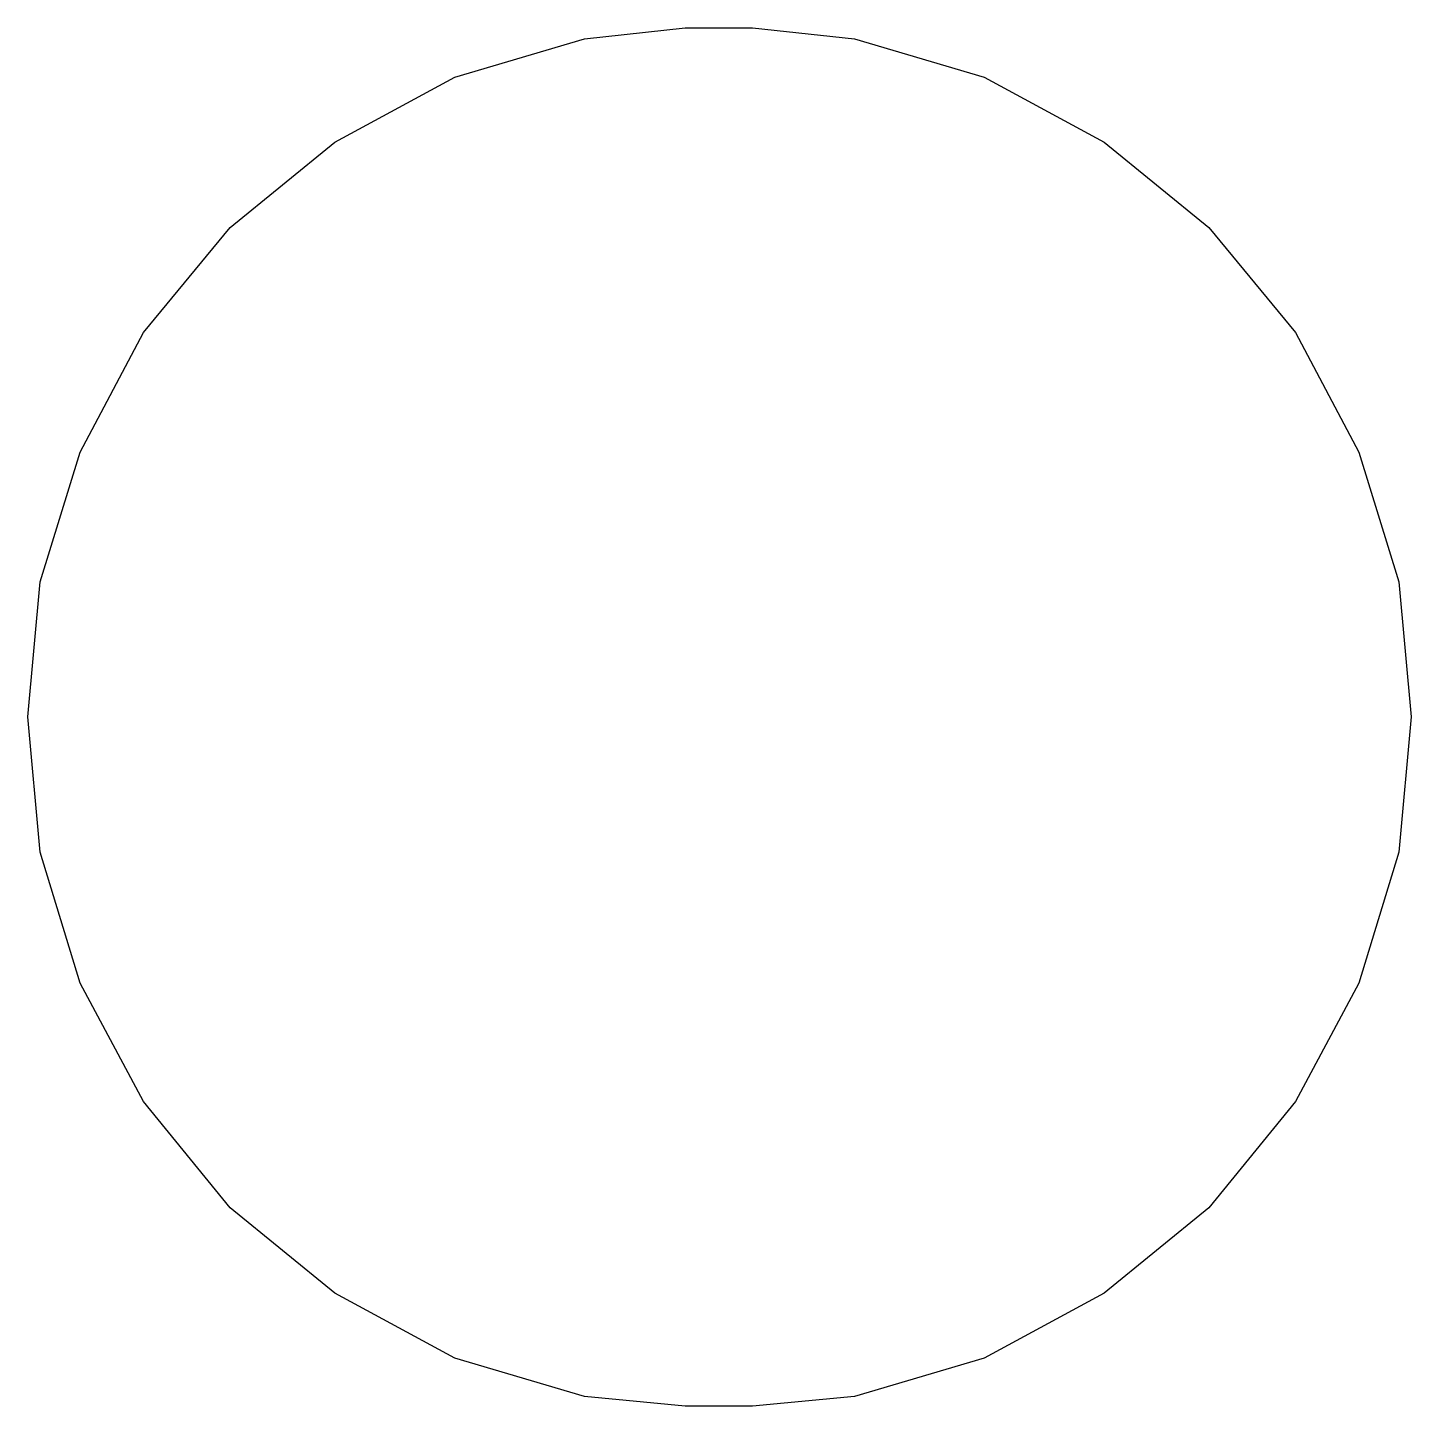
# Model space of a CAD drawing. Extents: x 45 to 223, y -143 to 45.
# Drawn here: x 45.4531 to 45.5535, y 44.9028 to 45.0028 of the extents above; entities that cross this region are included whole.
import ezdxf

# ---------------------------------------------------------------- set-up
doc = ezdxf.new("R2010")
doc.units = 0
doc.layers.add('BLACK', color=7, linetype='CONTINUOUS')

msp = doc.modelspace()

# ---------------------------------------------------------------- linework, layer by layer
at = {"layer": 'BLACK', "linetype": 'CONTINUOUS'}
for p, q in [((45.4935, 45.002), (45.5008, 45.0028)), ((45.5008, 45.0028), (45.5057, 45.0028)), ((45.5057, 45.0028), (45.5131, 45.002)), ((45.4841, 44.9992), (45.4935, 45.002)), ((45.5131, 45.002), (45.5225, 44.9992)), ((45.4754, 44.9945), (45.4841, 44.9992)), ((45.5225, 44.9992), (45.5312, 44.9945)), ((45.4678, 44.9883), (45.4754, 44.9945)), ((45.5312, 44.9945), (45.5388, 44.9883)), ((45.4615, 44.9807), (45.4678, 44.9883)), ((45.5388, 44.9883), (45.5451, 44.9807)), ((45.4569, 44.972), (45.4615, 44.9807)), ((45.5451, 44.9807), (45.5497, 44.972)), ((45.454, 44.9626), (45.4569, 44.972)), ((45.5497, 44.972), (45.5526, 44.9626)), ((45.4531, 44.9528), (45.454, 44.9626)), ((45.5526, 44.9626), (45.5535, 44.9528)), ((45.454, 44.943), (45.4531, 44.9528)), ((45.5535, 44.9528), (45.5526, 44.943)), ((45.4569, 44.9335), (45.454, 44.943)), ((45.5526, 44.943), (45.5497, 44.9335)), ((45.4615, 44.9249), (45.4569, 44.9335)), ((45.5497, 44.9335), (45.5451, 44.9249)), ((45.4678, 44.9172), (45.4615, 44.9249)), ((45.5451, 44.9249), (45.5388, 44.9172)), ((45.4754, 44.911), (45.4678, 44.9172)), ((45.5388, 44.9172), (45.5312, 44.911)), ((45.4841, 44.9063), (45.4754, 44.911)), ((45.5312, 44.911), (45.5225, 44.9063)), ((45.4935, 44.9035), (45.4841, 44.9063)), ((45.5225, 44.9063), (45.5131, 44.9035)), ((45.5008, 44.9028), (45.4935, 44.9035)), ((45.5131, 44.9035), (45.5057, 44.9028)), ((45.5057, 44.9028), (45.5008, 44.9028))]:
    msp.add_line(p, q, dxfattribs=at)

doc.saveas('drawing.dxf')
